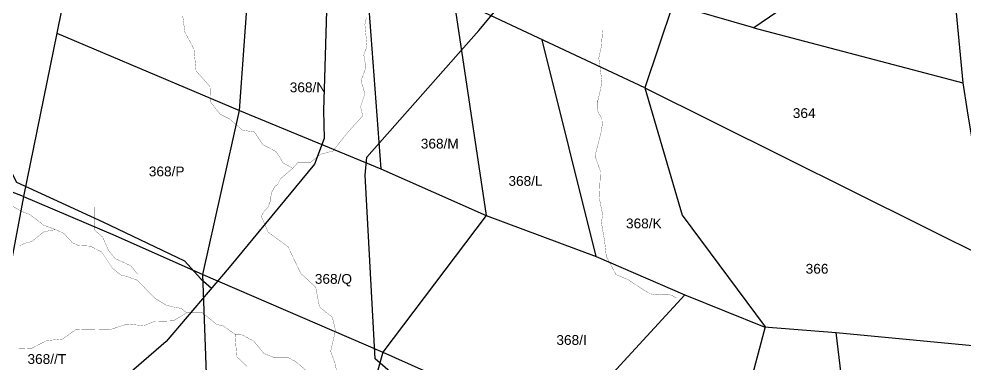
# Model space of a CAD drawing. Header units: inches. Extents: x 617 to 4497, y -923 to 1824.
# Drawn here: x 1847.6 to 2234.9, y -34.2 to 107.2 of the extents above; entities that cross this region are included whole.
import ezdxf
from ezdxf.enums import TextEntityAlignment as Align

# ---------------------------------------------------------------- set-up
doc = ezdxf.new("R2010")
doc.units = ezdxf.units.IN
doc.header["$LTSCALE"] = 15
doc.header["$MEASUREMENT"] = 0
for name, color, linetype in [('PLOT', 7, 'Continuous'), ('PLOT NO', 7, 'Continuous'), ('ROAD', 50, 'Continuous'), ('STREAM', 130, 'SL')]:
    doc.layers.add(name, color=color, linetype=linetype)
doc.styles.get("Standard").update_dxf_attribs({"font": 'arial.ttf'})
doc.linetypes.add('SL', pattern='A,8e-06,[1,streme line,S=0.066667,R=0,X=0,Y=0],-0.839413', length=0.839421)

msp = doc.modelspace()

# ---------------------------------------------------------------- linework, layer by layer
at = {"layer": 'PLOT'}
for points in [[(2251.13, 371.61), (2255.85, 314.02), (2245.59, 236.37), (2232.79, 178.01), (2231.89, 174.75), (2226.67, 156.99), (2233.97, 80.94), (2235.73, 69.58), (2245.81, 8.19), (2255.13, -28.15), (2275.83, -77.13)], [(1949.42, 315.27), (1929.91, 277.43), (1879.75, 183.52), (1863.16, 101.28), (1849.5, 34.39), (1776.56, 62.37), (1762.66, 112.02), (1744.25, 144.25), (1732.38, 149.28), (1731.63, 204.28), (1731.02, 205.63), (1734.17, 246.82), (1746.91, 252.55), (1778.59, 259.33), (1817.78, 261.68), (1837.14, 261.57), (1843.12, 315.9), (1819.64, 318.45), (1818.45, 328.89), (1820.3, 351.05)], [(2073.41, 188.06), (2116.16, 151.9), (2115.3, 113.01), (2103.79, 78.9), (2038.32, 109.67)], [(2226.67, 156.99), (2148.35, 103.54), (2115.3, 113.01)], [(1925.34, -63.95), (1922.82, 2.51), (1937.89, 69.66), (1943.81, 153.12)], [(1989.15, 133.2), (1995.65, 45.8)], [(2025.48, 116.1), (2038.76, 26.72)], [(1863.16, 101.28), (1937.89, 69.66), (1995.65, 45.8), (2038.76, 26.72), (2083.86, 9.83), (2120.08, -5.82), (2152.58, -18.94), (2182.06, -21.3), (2255.13, -28.15)], [(2148.35, 103.54), (2233.97, 80.94)], [(2083.86, 9.83), (2061.71, 98.55)], [(2103.79, 78.9), (2245.81, 8.19)], [(2103.79, 78.9), (2119.06, 26.8), (2153.07, -18.93), (2134.05, -90.29), (2106.85, -164.21)], [(1849.5, 34.39), (1834.71, -43.49), (1805.85, -198.81)], [(1849.5, 34.39), (1887, 18.4), (1922.82, 2.51), (1996.49, -29.35), (2068.83, -61.63), (2134.19, -89.8), (2193.48, -115.75), (2182.06, -21.3)], [(2038.76, 26.72), (1996.49, -29.35), (1974.23, -109.46), (1971.76, -190.24)], [(2062.2, -342.16), (2024.44, -203.69), (2049.54, -134.3), (2068.83, -61.63), (2120.08, -5.82)]]:
    msp.add_lwpolyline(points, dxfattribs=at)
at = {"layer": 'ROAD'}
for points in [[(1850.71, 440.5), (1848.84, 438.09), (1831.42, 423.63), (1785.79, 383.69), (1767.67, 368.01), (1770.27, 357.6), (1778.36, 325.05), (1777.4, 305.19), (1773.97, 288.08), (1774.93, 261.4), (1777.12, 252.5), (1793.71, 211.65), (1809.76, 182.83), (1813.6, 169.54), (1813.73, 162.29), (1817.85, 125.36), (1820.72, 109.2), (1831.56, 76.28), (1843.22, 47.04), (1846.65, 40.33), (1881.87, 24.03), (1915.37, 8.09), (1921.97, 0.75), (1926.44, -3.05)], [(1915.2, 326.07), (1929.73, 293.11), (1935.98, 277.43), (1945.6, 238.73), (1963.17, 181.15), (1972.29, 143.97), (1974.14, 133.68), (1972.62, 82.83), (1972.29, 69.68), (1972.45, 58.13), (1968.57, 47.67), (1933.64, 5.34), (1907.79, -24.93), (1885.51, -44.32), (1884.33, -57.01), (1879.44, -71.52), (1862.71, -104.8), (1834.5, -141.28), (1809.84, -185.67), (1807.34, -189.39), (1805.66, -198.74)], [(2104.27, -173.44), (2101.12, -171.6), (2073.67, -154), (2051.14, -139.35), (2044.61, -131.77), (2043.26, -107.38), (2041.57, -78.01), (2039.28, -71.76), (1993.33, -31.97), (1989.35, 43.23), (1989.99, 50.6), (2035.81, 102.37), (2068.88, 142.01)]]:
    msp.add_lwpolyline(points, dxfattribs=at)
at = {"layer": 'STREAM', "color": 4, "lineweight": 0, "const_width": 0.1}
for points in [[(1959.45, 46.04), (1955.73, 48.22), (1952.89, 52.81), (1947.42, 55.65), (1943.92, 60.9), (1939.11, 61.56), (1933.87, 66.15), (1929.93, 68.12), (1926, 73.14), (1925.78, 79.48), (1920.09, 85.82), (1919.22, 94.79), (1915.5, 101.78), (1914.63, 108.34)], [(1978.25, -40.1), (1976.93, -33.76), (1975.19, -28.95), (1977.15, -20.42), (1975.84, -14.96), (1970.59, -10.8), (1969.06, -2.72), (1962.94, 2.97), (1957.7, 13.9), (1949.61, 19.8), (1946.77, 26.36), (1947.86, 28.33), (1948.3, 28.76), (1948.95, 29.42), (1949.17, 29.64), (1949.61, 30.08), (1950.04, 31.39), (1950.26, 31.61), (1950.26, 32.04), (1950.7, 32.92), (1950.7, 33.36), (1950.7, 33.57), (1950.7, 34.45), (1950.92, 35.54), (1950.92, 35.76), (1951.14, 36.42), (1951.79, 37.51), (1952.01, 37.95), (1952.01, 38.17), (1952.67, 38.82), (1953.11, 39.04), (1953.32, 39.26), (1953.54, 39.48), (1954.64, 41.66), (1959.45, 45.82), (1961.63, 48.22), (1966.66, 48.22), (1971.03, 51.72), (1976.06, 53.03), (1981.96, 60.46), (1988.3, 67.46), (1987.43, 71.18), (1989.18, 76.42), (1987.65, 81.89), (1989.61, 87.35), (1988.74, 92.38), (1990.05, 96.1), (1989.18, 104.84), (1989.83, 107.68)], [(2116.63, -7.09), (2116.41, -7.09), (2115.97, -6.65), (2115.1, -6.21), (2114.88, -6.21), (2114.22, -5.78), (2112.91, -5.56), (2112.69, -5.56), (2112.26, -5.56), (2111.38, -5.56), (2110.94, -5.56), (2110.73, -5.56), (2109.85, -5.78), (2108.76, -5.78), (2108.54, -5.78), (2107.88, -5.78), (2106.57, -5.56), (2106.13, -5.34), (2105.92, -5.34), (2105.04, -4.9), (2104.82, -4.68), (2104.39, -4.46), (2104.17, -4.25), (2103.95, -4.25), (2096.95, 0.35), (2091.93, 2.53), (2087.99, 9.96), (2087.33, 16.09), (2086.02, 23.52), (2086.46, 27.23), (2085.15, 33.79), (2085.59, 44.72), (2083.4, 51.06), (2086.02, 61.34), (2085.8, 61.56), (2086.02, 61.99), (2086.24, 63.09), (2086.24, 63.31), (2086.46, 63.96), (2086.24, 65.27), (2086.24, 65.71), (2086.24, 65.93), (2085.8, 67.02), (2085.59, 67.24), (2085.59, 67.46), (2084.93, 68.33), (2084.71, 69.21), (2084.49, 69.43), (2084.27, 70.08), (2084.27, 71.39), (2084.27, 71.83), (2084.27, 72.05), (2084.27, 73.14), (2084.49, 73.36), (2084.49, 73.8), (2084.71, 74.02), (2084.71, 74.24), (2086.24, 81.23), (2084.93, 91.07), (2086.02, 96.1), (2086.46, 102.44)], [(1967.53, -38.79), (1960.76, -33.1), (1957.48, -31.35), (1951.57, -31.35), (1947.86, -29.82), (1943.7, -24.8), (1938.46, -21.95), (1936.05, -21.95), (1931.03, -18.46), (1928.62, -18.02), (1922.72, -13.21), (1916.16, -13.21), (1914.19, -11.46), (1909.82, -10.59), (1907.63, -9.93), (1903.26, -7.31), (1896.05, 0.13), (1892.55, 1.44), (1889.27, 2.31), (1885.77, 5.15), (1883.15, 9.09), (1881.4, 11.71), (1876.81, 14.12), (1872, 14.34), (1869.59, 15.43), (1865.88, 19.36), (1862.6, 20.89), (1857.79, 22.64), (1852.11, 27.02), (1848.17, 28.55), (1844.89, 30.51)], [(1896.05, 0.35), (1896.05, 2.75), (1893.42, 6.03), (1886.87, 9.09), (1884.24, 12.37), (1881.84, 17.83), (1878.56, 20.68), (1878.56, 25.92), (1878.56, 30.08)], [(1862.6, 20.89), (1857.79, 20.02), (1852.98, 16.09), (1849.92, 15.21), (1847.95, 14.34)], [(1916.16, -13.21), (1910.69, -16.49), (1903.04, -16.71), (1898.67, -18.46), (1891.89, -17.8), (1884.46, -20.2), (1874.84, -19.99), (1870.69, -20.2), (1865.44, -23.92), (1858.88, -24.58), (1852.98, -27.64), (1847.3, -27.86)], [(1940.86, -35.07), (1936.71, -31.14), (1936.05, -21.95)]]:
    msp.add_lwpolyline(points, dxfattribs=at)

# ---------------------------------------------------------------- texts
at = {"layer": 'PLOT NO'}
for s, p in [('368/N', (1965.89, 79.13)), ('364', (2169, 68.58)), ('368/M', (2019.84, 56.08)), ('368/P', (1908.05, 44.71)), ('368/L', (2054.93, 40.81)), ('368/K', (2103.36, 23.41)), ('366', (2174.27, 4.84)), ('368/Q', (1976.31, 0.69)), ('368/I', (2073.79, -24.32)), ('368//T', (1859, -32.11))]:
    msp.add_text(s, height=4, dxfattribs=at).set_placement(p, align=Align.MIDDLE_CENTER)

doc.saveas('drawing.dxf')
